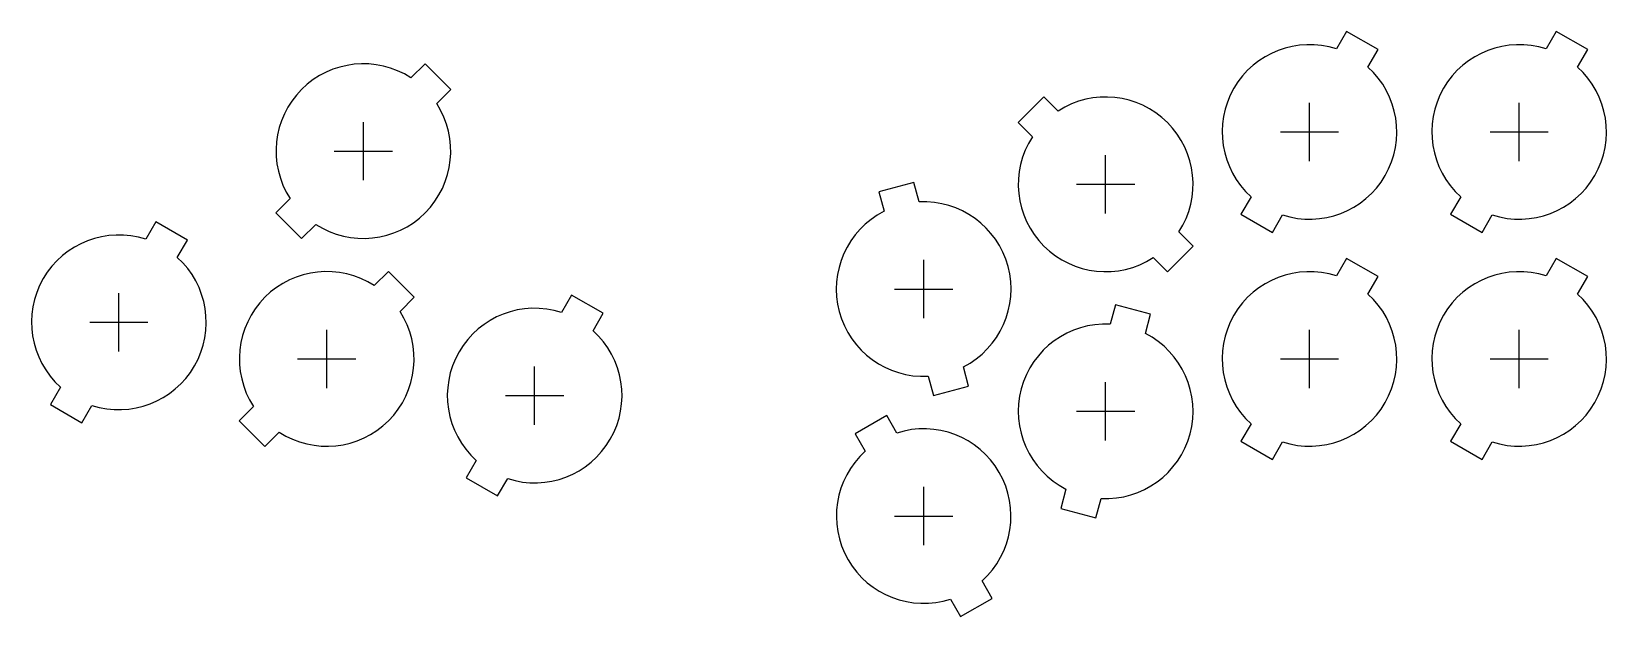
# Model space of a CAD drawing. Header units: millimetres. Extents: x -41 to 176, y -35 to 45.
import ezdxf

# ---------------------------------------------------------------- set-up
doc = ezdxf.new("R2010")
doc.units = ezdxf.units.MM
doc.layers.add('BUTTONS', color=1, linetype='Continuous')
doc.layers.add('REFERENCE', color=8, linetype='Continuous')

msp = doc.modelspace()

# ---------------------------------------------------------------- linework, layer by layer
at = {"layer": 'BUTTONS'}
for points in [[(138.7, 42.61, 0.809427), (126.97, 22.29), (125.58, 19.89), (129.92, 17.39), (131.3, 19.79, 0.809427), (143.03, 40.11), (144.42, 42.51), (140.08, 45.01)], [(167.5, 42.61, 0.809427), (155.77, 22.29), (154.38, 19.89), (158.72, 17.39), (160.1, 19.79, 0.809427), (171.83, 40.11), (173.22, 42.51), (168.88, 45.01)], [(11.57, 38.63, 0.809427), (-5.03, 22.03), (-6.99, 20.07), (-3.45, 16.54), (-1.5, 18.49, 0.809427), (15.1, 35.09), (17.06, 37.04), (13.52, 40.58)], [(96.93, 30.53, 0.809427), (113.53, 13.93), (115.49, 11.98), (119.02, 15.51), (117.07, 17.47, 0.809427), (100.47, 34.07), (98.51, 36.02), (94.98, 32.49)], [(76.55, 20.29, 0.809427), (82.62, -2.38), (83.34, -5.05), (88.17, -3.76), (87.45, -1.09, 0.809427), (81.38, 21.58), (80.66, 24.25), (75.83, 22.96)], [(-24.86, 16.45, 0.809427), (-36.59, -3.88), (-37.97, -6.27), (-33.64, -8.77), (-32.26, -6.38, 0.809427), (-20.53, 13.95), (-19.14, 16.34), (-23.47, 18.84)], [(138.7, 11.41, 0.809427), (126.97, -8.91), (125.58, -11.31), (129.92, -13.81), (131.3, -11.41, 0.809427), (143.03, 8.91), (144.42, 11.31), (140.08, 13.81)], [(167.5, 11.41, 0.809427), (155.77, -8.91), (154.38, -11.31), (158.72, -13.81), (160.1, -11.41, 0.809427), (171.83, 8.91), (173.22, 11.31), (168.88, 13.81)], [(6.53, 10.07, 0.809427), (-10.07, -6.53), (-12.02, -8.49), (-8.49, -12.02), (-6.53, -10.07, 0.809427), (10.07, 6.53), (12.02, 8.49), (8.49, 12.02)], [(32.26, 6.38, 0.809427), (20.53, -13.95), (19.14, -16.34), (23.47, -18.84), (24.86, -16.45, 0.809427), (36.59, 3.88), (37.97, 6.27), (33.64, 8.77)], [(107.62, 4.78, 0.809427), (101.55, -17.89), (100.83, -20.56), (105.66, -21.85), (106.38, -19.18, 0.809427), (112.45, 3.49), (113.17, 6.16), (108.34, 7.45)], [(73.97, -12.69, 0.809427), (85.7, -33.01), (87.08, -35.41), (91.42, -32.91), (90.03, -30.51, 0.809427), (78.3, -10.19), (76.92, -7.79), (72.58, -10.29)]]:
    msp.add_lwpolyline(points, format="xyb", close=True, dxfattribs=at)
at = {"layer": 'REFERENCE'}
for p, q in [((135, 27.2), (135, 35.2)), ((163.8, 27.2), (163.8, 35.2)), ((5.04, 24.56), (5.04, 32.56)), ((131, 31.2), (139, 31.2)), ((159.8, 31.2), (167.8, 31.2)), ((1.04, 28.56), (9.04, 28.56)), ((107, 20), (107, 28)), ((103, 24), (111, 24)), ((82, 5.6), (82, 13.6)), ((-28.56, 1.04), (-28.56, 9.04)), ((78, 9.6), (86, 9.6)), ((-32.56, 5.04), (-24.56, 5.04)), ((0, -4), (0, 4)), ((135, -4), (135, 4)), ((163.8, -4), (163.8, 4)), ((-4, 0), (4, 0)), ((131, 0), (139, 0)), ((159.8, 0), (167.8, 0)), ((28.56, -9.04), (28.56, -1.04)), ((107, -11.2), (107, -3.2)), ((24.56, -5.04), (32.56, -5.04)), ((103, -7.2), (111, -7.2)), ((82, -25.6), (82, -17.6)), ((78, -21.6), (86, -21.6))]:
    msp.add_line(p, q, dxfattribs=at)

doc.saveas('drawing.dxf')
